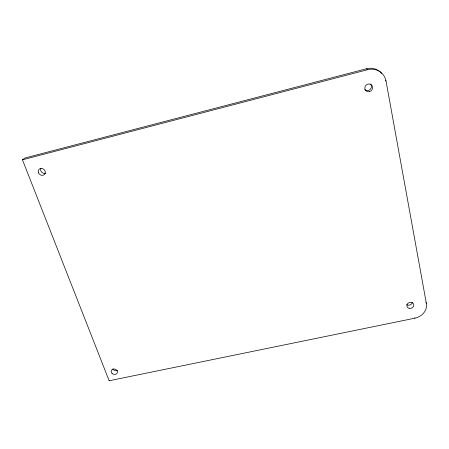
<?xml version="1.0" encoding="UTF-8"?>
<svg xmlns="http://www.w3.org/2000/svg" width="449" height="449" viewBox="0 0 449 449"><rect width="100%" height="100%" fill="white"/><g stroke="black" fill="none" stroke-linecap="round" stroke-linejoin="round"><path stroke-width="0.67" d="M385.427 80.601L386.028 81.073L426.387 303.586A14.02 12.039 -14.4 0 1 414.859 318.189L109.152 380.758L109.337 380.297M109.152 380.758L22.45 159.805L25.043 157.975L366.474 68.753A16.074 14.997 -46.6 0 1 381.678 73.462M22.45 159.805L367.63 69.696A16.259 15.165 -46.3 0 1 386.028 81.073M366.474 68.753L367.63 69.696M425.882 302.587L426.387 303.586M414.674 317.774L414.859 318.189M370.616 84.126A4.007 3.744 -46 0 1 370.099 89.469A4.007 3.744 -46 0 1 364.773 89.592M45.697 173.191A3.693 3.261 39.4 0 1 41.701 172.124A3.693 3.261 39.4 0 1 40.91 168.19M412.311 302.312A3.469 2.991 -14.4 0 1 410.122 304.916A3.469 2.991 -14.4 0 1 406.614 304.585M117.509 370.453A3.177 2.655 16.8 0 1 112.862 368.943M369.263 91.697A4.052 3.783 -45.7 0 0 371.811 85.237A4.052 3.783 -45.7 0 0 365.093 86.635A4.052 3.783 -45.7 0 0 369.263 91.697M38.384 172.579A3.732 3.289 39.2 0 0 44.434 174.493A3.732 3.289 39.2 0 0 42.47 168.594A3.732 3.289 39.2 0 0 38.384 172.579M409.106 308.289A3.502 3.014 -14.3 0 0 413.77 304.663A3.502 3.014 -14.3 0 0 408.135 303.159A3.502 3.014 -14.3 0 0 409.106 308.289M112.082 373.433A3.205 2.672 16.8 0 0 117.363 372.631A3.205 2.672 16.8 0 0 113.44 369.011A3.205 2.672 16.8 0 0 112.082 373.433"/></g></svg>
